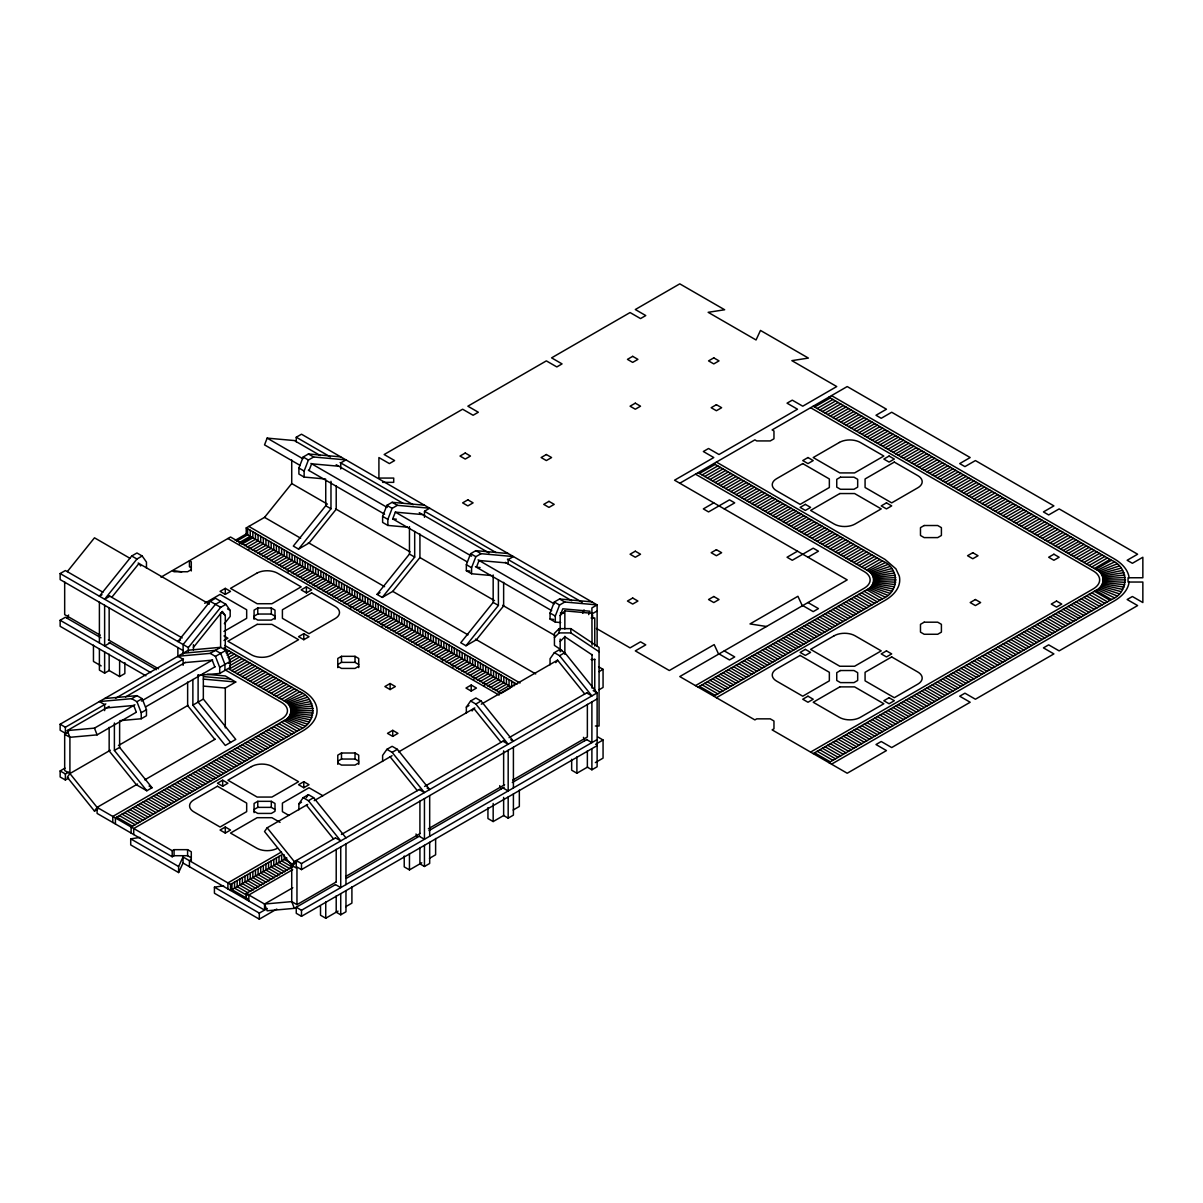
<?xml version="1.0" encoding="UTF-8"?>
<svg xmlns="http://www.w3.org/2000/svg" width="1203" height="1203" viewBox="0 0 1203 1203"><rect width="100%" height="100%" fill="white"/><g stroke="black" fill="none" stroke-linecap="round" stroke-linejoin="round"><path stroke-width="1.5" d="M244.826 660.056L229.126 669.124L284.073 700.838C293.081 704.341 293.081 717.078 284.073 720.582L115.413 817.95L115.413 823.995M223.893 647.966L299.758 691.77C317.036 698.492 317.036 722.928 299.758 729.65L131.112 827.017L131.112 833.062M698.101 472.659L866.746 570.027C875.754 573.53 875.754 586.267 866.746 589.771L698.101 687.139M713.785 463.591L882.446 560.959C899.724 567.681 899.724 592.117 882.446 598.838L713.785 696.206M813.213 406.193L1095.753 569.32C1105.407 573.079 1105.407 586.718 1095.753 590.478L813.213 753.604M828.912 397.14L1111.452 560.267C1129.376 567.23 1129.376 592.568 1111.452 599.53L828.912 762.657M1129 582.041L1128.805 583.801A51.804 29.91 0 0 1 1114.068 601.049L831.529 764.176M67.293 618.357L68.601 614.989M320.299 455.546L294.344 440.554L267.156 438.118L264.54 444.869L300.224 465.471M325.607 479.005L304.133 477.08L298.9 474.057L298.9 468.027L303.171 457.005L308.404 453.982L340.735 456.869M304.133 477.08L304.133 471.05L308.404 460.027L313.637 457.005L345.968 459.892L340.735 462.914L340.735 468.959M309.021 470.538L311.637 463.802L338.825 466.238M407.531 527.185L387.847 525.425L382.614 522.403L382.614 516.358L386.9 505.335L392.133 502.313L424.448 505.2M387.847 525.425L387.847 519.38L392.133 508.358L397.366 505.335L429.682 508.222L424.448 511.245L424.448 517.29M467.335 561.951L392.704 518.869L395.351 512.132L422.539 514.568M491.245 575.515L471.576 573.756L466.343 570.733L466.343 564.688L470.614 553.681L475.847 550.658L508.177 553.545M471.576 573.756L471.576 567.711L475.847 556.688L481.08 553.681L513.41 556.568L508.177 559.575L508.177 564.117M560.658 622.568L555.29 622.086L550.057 619.064L550.057 613.034L554.327 602.011L559.56 598.989L591.891 601.876M555.29 622.086L555.29 616.041L559.56 605.034L564.793 602.011L597.124 604.898L597.124 646.071M560.177 630.056L560.177 615.545L562.793 608.808L589.981 611.229L588.673 614.613M582.778 613.274L584.087 609.906M139.879 837.438L130.706 838.867L130.706 844.912L178.615 872.566L178.615 866.521L183.036 856.987L230.525 884.416L281.637 854.897L281.637 860.942L292.63 867.288M178.615 872.566L183.036 863.032L183.036 856.987M110.36 750.206L69.909 773.559L67.293 777.273L94.481 811.093L97.729 809.228M94.481 811.093L97.097 807.378L137.548 784.025M307.712 804.401L267.156 827.814L264.54 831.544L291.727 865.363L296.961 868.386L296.961 904.641L291.727 901.618L264.54 904.039L246.224 893.468L246.224 899.513L247.623 898.701L231.938 889.649L231.938 883.603M298.9 809.784L298.9 803.754L303.171 797.664L308.404 794.642L313.637 797.664L345.968 837.874M306.269 797.679L308.404 794.642M335.246 884.746L294.344 908.355L291.727 901.618L291.727 865.363L294.344 861.649L335.246 838.025M427.065 788.04L429.682 789.544L397.366 749.334L392.133 746.311L386.9 749.334L382.614 755.409L382.614 761.454M466.343 713.123L466.343 707.078L470.614 701.003L475.847 697.981L481.08 701.003L513.41 741.213L510.794 739.71M472.087 710.973L473.832 708.492L501.019 742.311M587.365 750.867L587.365 767.183L591.891 769.8L597.124 766.777L597.124 692.883L564.793 652.658L559.56 649.635L554.327 652.658L550.057 658.748L550.057 664.793M555.816 662.642L557.56 660.161L584.748 693.981M67.293 571.636L94.481 537.816L130.074 558.357M146.465 568.117L146.465 562.072L142.18 555.997L136.947 552.974L131.713 555.997L99.398 596.207L102.014 594.703M142.18 555.997L136.947 559.019L104.631 599.229L109.864 596.207M111.774 597.32L138.962 563.485L140.706 565.966M511.681 681.199L511.681 687.244L246.224 533.982L246.224 527.937L264.54 517.365L291.727 483.546L291.727 459.982M224.344 623.71L230.179 616.447L230.179 610.417L225.908 604.327L215.442 598.282L210.209 601.305L177.879 641.53L180.495 640.011M188.345 651.304L188.345 647.56L220.675 607.35L225.908 604.327M193.427 647.394L222.375 611.395L225.292 615.545L225.292 649.981M325.742 480.117L325.742 505.741L293.321 546.072L298.555 549.094L309.021 543.049L336.208 509.23L336.208 485.666M298.555 549.094L330.975 508.764L330.975 481.305M419.922 533.997L419.922 557.56L392.734 591.38L382.268 597.425L377.035 594.402L409.456 554.072L409.456 526.628M382.268 597.425L414.689 557.094L414.689 531.47M493.17 574.959L493.17 602.402L460.749 642.733L465.982 645.755L476.448 639.71L503.636 605.891L503.636 582.327M465.982 645.755L498.403 605.425L498.403 579.816M560.177 615.545L564.854 610.868L592.041 613.304M595.365 725.995L599.064 725.995L599.064 647.47L570.823 628.643L559.124 628.643L554.433 633.319L554.433 645.394L561.951 650.387M554.433 637.59L559.124 632.913L559.124 628.643M560.177 641.41L564.854 636.733L592.041 654.853M183.112 650.582L60.15 579.59L60.15 573.545L65.383 570.538L102.887 592.192M296.254 441.772L296.254 437.23L301.487 434.208L597.124 604.898L591.891 607.921L592.041 645.109M145.894 675.815L60.15 626.312L60.15 620.267L65.383 617.244L100.977 637.801M160.976 577.154L172.209 570.673L174.059 571.741L187.593 571.741L191.292 569.605M235.232 540.327L246.224 533.982M236.645 541.139L247.623 534.794L247.623 528.749M239.262 542.643L250.239 536.312L250.239 530.267M239.322 544.012L252.134 536.613M241.878 544.162L252.856 537.816L252.856 531.771M244.495 545.666L255.472 539.32L255.472 533.29M247.111 547.185L258.089 540.839L258.089 534.794M248.149 549.591L260.705 542.342L260.705 536.312M252.344 550.207L263.322 543.861L263.322 537.816M254.961 551.711L265.938 545.365L265.938 539.32M257.562 553.23L268.555 546.884L268.555 540.839M260.179 554.733L271.171 548.388L271.171 542.342M109.864 642.928L104.631 645.951L104.631 605.274M262.795 556.237L273.788 549.906L273.788 543.861M265.412 557.756L276.404 551.41L276.404 545.365M268.028 559.26L279.021 552.914L279.021 546.884M270.645 560.778L281.637 554.433L281.637 548.388M225.292 588.357L220.059 591.38L225.292 594.402L230.525 591.38L225.292 588.357L225.292 594.402M273.261 562.282L284.254 555.936L284.254 549.906M204.675 603.289L220.059 594.402L246.675 609.771L246.675 618.312L223.938 631.44M275.878 563.801L286.87 557.455L286.87 551.41M278.494 565.305L289.487 558.959L289.487 552.914M220.675 601.305L215.442 604.327L183.112 644.537L183.112 654.282M281.111 566.824L292.103 560.478L292.103 554.433M283.728 568.327L294.72 561.981L294.72 555.936M99.398 648.973L99.398 670.116L104.631 673.139L109.157 670.522L109.157 654.206M286.344 569.831L297.336 563.5L297.336 557.455M287.397 572.252L299.953 565.004L299.953 558.959M291.577 572.854L302.57 566.508L302.57 560.478M294.194 574.372L305.186 568.027L305.186 561.981M108.856 670.342L119.623 676.567L124.856 673.545L124.856 662.658M296.81 575.876L307.803 569.53L307.803 563.5M299.427 577.395L310.419 571.049L310.419 565.004M302.043 578.899L313.036 572.553L313.036 566.508M304.66 580.417L315.652 574.072L315.652 568.027M275.006 619.304L275.006 610.132L271.307 607.996L257.773 607.996L254.074 610.132L254.074 619.304M68.616 731.424L65.383 733.289L60.15 730.266L60.15 724.221L188.345 650.206L220.675 647.319L225.908 650.342L230.179 661.364L230.179 667.409L219.713 673.439L198.239 675.364M307.276 581.921L318.269 575.575L318.269 569.53M309.893 583.425L320.885 577.094L320.885 571.049M254.074 616.177L257.773 614.041L271.307 614.041L275.006 616.177M306.404 586.853L301.171 589.876L306.404 592.899L311.637 589.876L306.404 586.853L306.404 592.899M60.15 724.221L65.383 727.244L105.834 703.89M115.533 698.281L183.488 659.049M312.509 584.944L323.502 578.598L323.502 572.553M315.126 586.447L326.118 580.102L326.118 574.072M191.292 860.972L191.292 851.799L187.593 849.664L174.059 849.664L172.209 850.732L97.097 807.378L69.909 773.559L69.909 737.304L67.293 730.567L109.157 706.387M125.548 696.928L185.412 662.372M223.984 640.477L227.908 638.207L223.984 635.936M317.742 587.966L328.735 581.62L328.735 575.575M69.909 773.559L64.676 770.537L64.676 734.281L67.924 732.416M320.163 589.365L331.156 583.019L331.156 576.974M104.631 710.627L104.631 704.582L99.398 701.56L131.713 698.672L136.947 695.65L142.18 698.672L146.465 709.695L146.465 715.74L141.232 718.762L119.759 720.672M183.112 665.319L183.112 659.274L177.879 656.252L210.209 653.364L220.675 647.319M275.006 617.951L271.307 620.086L257.773 620.086L254.074 617.951M322.78 590.868L333.772 584.538L333.772 578.493M325.396 592.387L336.389 586.041L336.389 579.996M131.713 698.672L136.947 701.695L142.18 698.672M210.209 653.364L215.442 656.387L225.908 650.342M67.293 730.567L94.481 728.131L134.931 704.778M141.413 701.048L212.6 659.936M225.984 652.808L229.126 650.988M328.013 593.891L339.005 587.545L339.005 581.515M227.036 655.214L231.743 652.507M330.63 595.41L341.622 589.064L341.622 583.019M228.074 657.635L234.359 654.011M333.246 596.914L344.238 590.568L344.238 584.538M64.676 734.281L69.909 737.304L97.097 734.868L135.939 712.462M145.638 706.853L215.217 666.688M229.126 660.056L236.976 655.53M335.863 598.432L346.855 592.087L346.855 586.041M141.232 718.762L141.232 712.717L146.465 709.695M219.713 673.439L219.713 667.409L230.179 661.364M228.6 663.379L239.592 657.033M338.479 599.936L349.471 593.59L349.471 587.545M229.653 665.8L242.209 658.537M341.096 601.455L352.088 595.109L352.088 589.064M343.712 602.959L354.705 596.613L354.705 590.568M231.743 670.627L247.442 661.56M346.329 604.462L357.321 598.132L357.321 592.087M68.616 778.13L65.383 779.995L60.15 776.988L60.15 770.943L65.007 768.131M234.359 672.131L250.059 663.079M348.945 605.981L359.938 599.635L359.938 593.59M303.788 633.68L298.555 636.703L303.788 639.71L309.021 636.703L303.788 633.68L303.788 639.71M236.976 673.65L252.675 664.582M349.998 608.402L362.554 601.139L362.554 595.109M60.15 770.943L65.383 773.965L68.616 772.085M377.035 594.402L380.028 592.673M239.592 675.154L255.292 666.101M354.178 609.004L365.171 602.658L365.171 596.613M118.45 745.529L188.029 705.364M119.623 747.409L152.044 787.739L146.811 790.762L114.39 750.431L119.623 747.409L119.623 721.8M203.337 699.078L235.758 739.409L225.292 745.454L192.871 705.123L203.337 699.078L203.337 673.454M242.209 676.672L257.908 667.605M356.795 610.507L367.787 604.162L367.787 598.132M203.548 686.116L225.292 688.056L235.758 682.011L225.292 675.966L207.292 674.357M244.826 678.176L260.525 669.124M359.411 612.026L370.404 605.68L370.404 599.635M247.442 679.695L263.141 670.627M362.028 613.53L373.02 607.184L373.02 601.139M250.059 681.199L265.758 672.131M364.644 615.049L375.637 608.703L375.637 602.658M252.675 682.718L268.374 673.65M367.261 616.553L378.253 610.207L378.253 604.162M255.292 684.221L270.991 675.154M369.877 618.056L380.87 611.726L380.87 605.68M257.908 685.725L273.607 676.672M372.494 619.575L383.486 613.229L383.486 607.184M260.525 687.244L276.224 678.176M375.11 621.079L386.103 614.733L386.103 608.703M263.141 688.748L278.84 679.695M377.727 622.598L388.719 616.252L388.719 610.207M265.758 690.266L281.457 681.199M380.343 624.101L391.336 617.756L391.336 611.726M268.374 691.77L284.073 682.718M381.396 626.522L393.952 619.274L393.952 613.229M270.991 693.289L286.69 684.221M385.577 627.124L396.569 620.778L396.569 614.733M273.607 694.793L289.306 685.725M388.193 628.643L399.185 622.297L399.185 616.252M358.72 667.635L358.72 658.462L355.02 656.327L341.487 656.327L337.787 658.462L337.787 667.635M276.224 696.311L291.923 687.244M390.81 630.146L401.802 623.801L401.802 617.756M278.84 697.815L294.54 688.748M393.426 631.65L404.419 625.319L404.419 619.274M337.787 664.507L341.487 662.372L355.02 662.372L358.72 664.507M281.457 699.319L297.141 690.266M396.043 633.169L407.035 626.823L407.035 620.778M144.781 779.845L215.262 739.153M284.073 700.838L299.758 691.77M398.659 634.673L409.652 628.342L409.652 622.297M401.276 636.192L412.268 629.846L412.268 623.801M404.073 637.801L415.065 631.47L415.065 625.425M358.72 666.282L355.02 668.417L341.487 668.417L337.787 666.282M406.689 639.319L417.682 632.973L417.682 626.928M679.785 483.23L754.882 439.862L756.732 440.93L770.266 440.93L773.965 438.794L773.965 430.99L772.115 429.922L847.213 386.554L886.461 409.215L875.995 415.261L881.228 418.283L891.694 412.238L970.174 457.546L959.708 463.591L964.941 466.614L975.407 460.569L1053.903 505.892L1043.437 511.922L1048.67 514.944L1059.136 508.899L1137.617 554.222L1127.151 560.267L1132.384 563.29L1142.85 557.245L1142.85 577.756L1128.053 577.756L1128.053 582.041L1142.85 582.041L1142.85 602.553L1132.384 596.508L1127.151 599.53L1137.617 605.575L1059.136 650.883L1048.67 644.853L1043.437 647.876L1053.903 653.906L975.407 699.229L964.941 693.184L959.708 696.206L970.174 702.251L891.694 747.559L881.228 741.514L875.995 744.537L886.461 750.582L847.213 773.243L772.115 729.875L773.965 728.807L773.965 721.003L770.266 718.853L756.732 718.853L754.882 719.92L679.785 676.567L847.213 579.891L674.552 480.208L713.785 457.546L703.334 451.516L708.552 448.493L719.018 454.523L797.514 409.215L787.048 403.17L792.281 400.148L802.747 406.193L836.747 386.554L791.875 360.644L808.386 358.088L760.476 330.434L756.055 339.968L708.161 312.314L724.657 309.757L679.785 283.848L635.304 309.532L645.77 315.562L640.537 318.584L630.071 312.554L551.591 357.862L562.057 363.907L556.824 366.93L546.357 360.885L467.862 406.193L478.328 412.238L473.095 415.261L462.629 409.215L384.148 454.523L394.614 460.569L389.381 463.591L378.915 457.546L378.915 478.072L393.712 478.072L393.712 482.343L382.614 482.343M409.306 640.823L420.298 634.477L420.298 628.447M699.499 473.471L715.199 464.403M814.611 407.005L830.311 397.937M411.922 642.342L422.915 635.996L422.915 629.951M702.116 474.974L717.815 465.907M817.228 408.509L832.927 399.456M414.539 643.846L425.531 637.5L425.531 631.47M704.732 476.493L720.432 467.426M819.845 410.028L835.544 400.96M417.155 645.364L428.148 639.019L428.148 632.973M707.349 477.997L723.048 468.929M822.461 411.531L838.16 402.479M419.772 646.868L430.764 640.522L430.764 634.477M709.965 479.501L725.665 470.448M825.078 413.05L840.777 403.982M422.388 648.387L433.381 642.041L433.381 635.996M712.582 481.02L728.281 471.952M827.694 414.554L843.393 405.501M425.005 649.891L435.997 643.545L435.997 637.5M715.199 482.523L730.898 473.471M830.311 416.073L846.01 407.005M427.621 651.394L438.614 645.064L438.614 639.019M717.815 484.042L733.514 474.974M832.927 417.576L848.626 408.509M430.238 652.913L441.23 646.567L441.23 640.522M720.432 485.546L736.131 476.493M835.544 419.095L851.243 410.028M432.854 654.417L443.847 648.086L443.847 642.041M723.048 487.065L738.732 477.997M838.16 420.599L853.859 411.531M435.471 655.936L446.463 649.59L446.463 643.545M725.665 488.568L741.349 479.501M840.777 422.103L856.476 413.05M222.675 780.191L217.442 783.213L222.675 786.236L227.908 783.213L222.675 780.191L222.675 786.236M390.118 683.515L384.885 686.537L390.118 689.56L395.351 686.537L390.118 683.515L390.118 689.56M438.087 657.439L449.08 651.094L449.08 645.064M728.281 490.087L743.965 481.02M843.393 423.621L859.092 414.554M440.704 658.958L451.696 652.612L451.696 646.567M730.898 491.591L746.582 482.523M846.01 425.125L861.709 416.073M713.785 502.869L703.334 508.899L708.552 511.922L729.484 499.846L734.717 502.869L724.251 508.899M441.757 661.364L454.313 654.116L454.313 648.086M733.514 493.095L749.198 484.042M848.626 426.644L864.31 417.576M445.937 661.981L456.929 655.635L456.929 649.59M736.131 494.613L751.815 485.546M851.243 428.148L866.927 419.095M448.554 663.485L459.546 657.139L459.546 651.094M738.732 496.117L754.431 487.065M853.859 429.666L869.543 420.599M451.17 665.003L462.163 658.658L462.163 652.612M741.349 497.636L757.048 488.568M856.476 431.17L872.16 422.103M452.223 667.409L464.779 660.161L464.779 654.116M743.965 499.14L759.664 490.087M859.092 432.689L874.776 423.621M456.403 668.011L467.396 661.68L467.396 655.635M746.582 500.659L762.281 491.591M861.709 434.193L877.393 425.125M459.02 669.53L470.012 663.184L470.012 657.139M749.198 502.162L764.897 493.095M864.31 435.697L880.01 426.644M461.636 671.033L472.629 664.688L472.629 658.658M751.815 503.681L767.514 494.613M866.927 437.215L882.626 428.148M464.253 672.552L475.245 666.206L475.245 660.161M754.431 505.185L770.131 496.117M869.543 438.719L885.243 429.666M466.869 674.056L477.862 667.71L477.862 661.68M757.048 506.689L772.747 497.636M872.16 440.238L887.859 431.17M469.486 675.575L480.478 669.229L480.478 663.184M759.664 508.207L775.364 499.14M874.776 441.742L890.476 432.689M472.102 677.078L483.08 670.733L483.08 664.688M762.281 509.711L777.98 500.659M877.393 443.26L893.092 434.193M254.074 811.288L257.773 813.423L271.307 813.423L275.006 811.288L275.006 803.469L271.307 801.333L257.773 801.333L254.074 803.469L254.074 812.642M358.72 764.311L358.72 755.138L355.02 753.003L341.487 753.003L337.787 755.138L337.787 764.311M473.14 679.5L485.696 672.251L485.696 666.206M764.897 511.23L780.597 502.162M880.01 444.764L895.709 435.697M477.335 680.101L488.313 673.755L488.313 667.71M591.891 613.966L597.124 610.944M767.514 512.734L783.213 503.681M882.626 446.283L898.325 437.215M97.097 807.378L97.097 813.423L172.209 856.777L174.059 855.709L187.593 855.709L191.292 857.844M254.074 809.514L257.773 807.378L271.307 807.378L275.006 809.514M337.787 761.183L341.487 759.048L355.02 759.048L358.72 761.183M225.292 827.017L220.059 830.04L225.292 833.062L230.525 830.04L225.292 827.017L225.292 833.062M303.788 781.694L298.555 784.717L303.788 787.739L309.021 784.717L303.788 781.694L303.788 787.739M392.734 730.341L387.501 733.364L392.734 736.386L397.967 733.364L392.734 730.341L392.734 736.386M471.215 685.033L465.982 688.056L471.215 691.078L476.448 688.056L471.215 685.033L471.215 691.078M479.952 681.605L490.929 675.274L490.929 669.229M770.131 514.252L785.83 505.185M885.243 447.787L900.942 438.719M482.568 683.124L493.546 676.778L493.546 670.733M772.747 515.756L788.446 506.689M887.859 449.29L903.558 440.238M483.606 685.545L496.162 678.281L496.162 672.251M775.364 517.275L791.063 508.207M890.476 450.809L906.175 441.742M487.606 686.041L498.598 679.695L498.598 673.65M777.98 518.779L793.679 509.711M893.092 452.313L908.791 443.26M191.292 859.619L189.442 860.686L189.442 866.731M358.72 762.943L355.02 765.078L341.487 765.078L337.787 762.943M490.222 687.545L501.215 681.199L501.215 675.154M780.597 520.282L796.296 511.23M895.709 453.832L911.408 444.764M492.839 689.048L503.831 682.718L503.831 676.672M783.033 521.696L798.732 512.628M898.145 455.23L913.844 446.163M298.9 803.754L301.517 802.236M466.343 707.078L468.959 705.575M495.456 690.567L506.448 684.221L506.448 678.176M785.649 523.2L801.348 514.132M900.761 456.749L916.46 447.681M303.171 797.664L308.404 800.687L313.637 797.664M386.9 749.334L392.133 752.356L397.366 749.334M470.614 701.003L475.847 704.026L481.08 701.003M554.327 652.658L559.56 655.68L564.793 652.658M498.072 692.071L509.064 685.725L509.064 679.695M788.266 524.719L803.95 515.651M903.378 458.253L919.077 449.185M314.209 800.657L392.073 755.695M398.569 751.95L474.809 707.935M481.305 704.191L557.56 660.161M500.689 693.59L510.102 688.146M790.882 526.222L806.566 517.155M905.994 459.757L921.693 450.704M793.499 527.726L809.183 518.673M908.611 461.275L924.31 452.208M796.115 529.245L811.799 520.177M911.227 462.779L926.911 453.726M798.732 530.749L814.416 521.696M913.844 464.298L929.528 455.23M801.348 532.267L817.032 523.2M916.46 465.802L932.145 456.749M803.95 533.771L819.649 524.719M919.077 467.32L934.761 458.253M806.566 535.29L822.266 526.222M921.693 468.824L937.378 459.757M809.183 536.794L824.882 527.726M924.31 470.343L939.994 461.275M811.799 538.312L827.499 529.245M926.911 471.847L942.611 462.779M814.416 539.816L830.115 530.749M929.528 473.35L945.227 464.298M797.514 551.2L787.048 557.245L792.281 560.267L813.213 548.177L818.446 551.2L807.98 557.245M817.032 541.32L832.732 532.267M932.145 474.869L947.844 465.802M281.502 851.965L227.908 882.897L227.908 888.942M819.649 542.839L835.348 533.771M934.761 476.373L950.46 467.32M599.139 671.605L603.064 669.334L603.064 687.454L599.139 689.725M822.266 544.342L837.965 535.29M937.378 477.892L953.077 468.824M824.882 545.861L840.581 536.794M939.994 479.395L955.693 470.343M286.87 857.919L230.525 890.446L230.525 884.416M827.499 547.365L843.198 538.312M942.611 480.914L958.31 471.847M830.115 548.884L845.814 539.816M945.227 482.418L960.926 473.35M832.732 550.388L848.431 541.32M947.844 483.937L963.543 474.869M341.396 834.476L419.712 789.258M424.584 786.446L504.177 740.492M509.049 737.68L587.019 692.672M291.727 865.363L296.6 862.551M835.348 551.906L851.047 542.839M950.46 485.441L966.159 476.373M246.224 893.468L292.103 866.987M837.965 553.41L853.664 544.342M953.077 486.944L968.776 477.892M597.124 698.913L301.487 869.604L296.254 866.581L296.254 860.536L301.487 863.559L597.124 692.883L593.199 690.612M292.69 869.664L248.841 894.987L248.841 901.032M840.581 554.914L856.28 545.861M955.693 488.463L971.392 479.395M843.198 556.433L858.897 547.365M958.31 489.967L974.009 480.914M845.814 557.936L861.513 548.884M960.926 491.486L976.625 482.418M848.431 559.455L864.13 550.388M963.543 492.989L979.242 483.937M851.047 560.959L866.746 551.906M966.159 494.508L981.859 485.441M853.664 562.478L869.363 553.41M968.776 496.012L984.475 486.944M183.036 863.032L264.54 910.085L264.54 904.039L292.795 887.739M856.28 563.981L871.98 554.914M971.392 497.531L987.092 488.463M858.897 565.5L874.596 556.433M974.009 499.034L989.708 489.967M276.78 909.062L259.307 919.152L214.42 893.243L214.42 887.197L259.307 913.107L267.246 908.521M861.513 567.004L877.213 557.936M976.625 500.538L992.325 491.486M864.13 568.508L879.829 559.455M979.242 502.057L994.941 492.989M866.746 570.027L882.446 560.959M982.054 503.681L997.738 494.613M984.671 505.185L1000.355 496.117M296.961 904.641L335.893 882.16M345.637 876.536L420.253 833.453M428.373 828.777L504.613 784.747M512.734 780.07L587.365 736.973L587.365 704.356M987.272 506.689L1002.971 497.636M346.253 878.385L419.712 835.98M429.005 830.611L504.177 787.213M512.298 782.521L587.019 739.394M989.889 508.207L1005.588 499.14M992.505 509.711L1008.204 500.659M597.124 745.634L301.487 916.325L296.254 913.303L296.254 907.257L301.487 910.28L597.124 739.589M995.122 511.23L1010.821 502.162M695.484 685.635L864.13 588.267A20.481 11.819 0 0 0 869.949 578.357L869.438 576.838A20.481 11.819 0 0 0 864.13 571.53L695.484 474.162M595.575 744.311L603.064 739.995L603.064 758.131L595.365 762.567M997.738 512.734L1013.437 503.681M1000.355 514.252L1016.054 505.185M1002.971 515.756L1018.67 506.689M1005.588 517.275L1021.287 508.207M1008.204 518.779L1023.903 509.711M1010.821 520.282L1026.52 511.23M320.509 906.145L320.509 915.212L325.742 918.235L338.043 911.122M345.742 906.686L351.908 903.122L351.908 886.822M404.223 856.01L404.223 866.882L409.456 869.904L421.772 862.792M429.471 858.356L435.621 854.792L435.621 838.476M487.937 807.664L487.937 818.536L493.17 821.559L503.952 815.348M513.185 810.01L519.335 806.461L519.335 790.145M571.666 759.334L571.666 770.206L576.899 773.228L587.665 767.003M1013.437 521.801L1029.136 512.734M1016.054 523.305L1031.753 514.252M716.402 697.71L885.062 600.342A50.075 28.917 0 0 0 899.303 576.117L895.919 568.839L885.062 559.455L716.402 462.087M336.208 895.874L336.208 912.19L340.735 914.806L345.968 911.784L345.968 890.641M419.922 847.544L419.922 863.859L424.448 866.476L429.682 863.453L429.682 842.311M503.636 797.394L503.636 815.529L508.177 818.145L513.41 815.123L513.41 793.965M1018.67 524.824L1034.369 515.756M1021.287 526.328L1036.986 517.275M1023.903 527.846L1039.603 518.779M1026.52 529.35L1042.219 520.282M1029.136 530.869L1044.836 521.801M1031.753 532.373L1047.452 523.305M1034.369 533.876L1050.069 524.824M1036.986 535.395L1052.685 526.328M1039.603 536.899L1055.302 527.846M1042.219 538.418L1057.918 529.35M1044.836 539.921L1060.535 530.869M1047.452 541.44L1063.151 532.373M1050.069 542.944L1065.768 533.876M1052.685 544.463L1068.384 535.395M1055.302 545.967L1071.001 536.899M1057.918 547.47L1073.617 538.418M1060.535 548.989L1076.234 539.921M1063.151 550.493L1078.85 541.44M1065.572 551.906L1081.271 542.839M1068.189 553.41L1083.888 544.342M1070.805 554.914L1086.504 545.861M1073.422 556.433L1089.121 547.365M1076.038 557.936L1091.738 548.884M1078.655 559.455L1094.354 550.388M1081.271 560.959L1096.971 551.906M1083.888 562.478L1099.587 553.41M1086.504 563.981L1102.204 554.914M1089.121 565.5L1104.82 556.433M1091.738 567.004L1107.437 557.936M1094.354 568.508L1110.053 559.455M1095.753 569.32L1111.452 560.267M810.596 752.086L1093.136 588.959A22.195 12.812 0 0 0 1093.136 570.839L810.596 407.712M285.457 701.755L302.434 693.529M868.13 570.944L885.107 562.718M1097.241 570.312L1114.219 562.087M286.735 702.717L304.885 695.379M869.423 571.906L887.573 564.568M1098.625 571.335L1116.775 563.996M287.908 703.725L307.141 697.319M870.596 572.914L889.814 566.508M1099.873 572.417L1119.106 566.011M288.84 704.823L308.93 699.409M871.528 574.011L891.603 568.598M1100.865 573.59L1120.955 568.177M872.325 575.139L893.152 570.763M289.652 705.935L310.464 701.575M1101.737 574.793L1122.549 570.417M873.002 576.282L894.446 572.974M1102.459 576.026L1123.903 572.703M290.329 707.093L311.772 703.785M214.42 887.197L223.593 885.784M873.423 577.485L895.243 575.26M1102.895 577.305L1124.73 575.079M290.735 708.281L312.554 706.071M183.112 653.229L215.442 650.342L220.675 653.364L224.946 664.387L224.946 670.417M185.021 662.582L212.209 660.161L214.826 666.898M104.631 698.537L136.947 695.65M106.541 707.905L133.728 705.469L136.345 712.221M294.344 908.355L267.156 910.791L264.54 904.039M873.694 578.673L895.769 577.575M1103.196 578.598L1125.271 577.485M291.006 709.484L313.081 708.372M873.829 579.891L896.024 579.891M1103.346 579.891L1125.542 579.891M591.064 617.981L594.763 617.981L594.763 646.041M559.124 632.913L570.823 632.913L599.064 651.74M591.064 659.53L594.763 659.53M291.156 710.702L313.351 710.702M1103.196 581.199L1125.271 582.312M873.694 581.109L895.769 582.222M291.006 711.92L313.081 713.033M392.734 518.884L396.358 519.2M506.252 562.899L479.065 560.478L476.448 567.214L480.072 567.545M466.343 570.733L469.922 571.049M560.372 613.019L563.996 613.335M550.057 619.064L553.636 619.395M203.518 676.582L230.525 678.988M203.337 679.109L235.758 682.011M1102.895 582.493L1124.73 584.718M873.423 582.312L895.243 584.538M290.735 713.123L312.554 715.349M1102.459 583.771L1123.903 587.079M873.002 583.515L894.446 586.823M766.522 626.492L750.01 623.936L797.92 596.282L802.341 605.816M181.743 571.891L172.57 570.463L230.525 537.004L501.215 693.289M290.329 714.326L311.772 717.635M1101.737 585.004L1122.549 589.38M872.325 584.658L893.152 589.034M289.652 715.469L310.464 719.845M1100.865 586.207L1120.955 591.605M871.528 585.786L891.603 591.199M288.84 716.597L308.93 722.011M1099.873 587.38L1119.106 593.786M870.596 586.884L889.814 593.29M287.908 717.695L307.141 724.101M1098.625 588.462L1116.775 595.801M869.423 587.891L887.573 595.229M286.735 718.702L304.885 726.041M1097.241 589.485L1114.219 597.711M868.13 588.853L885.107 597.079M285.457 719.665L302.434 727.89M831.529 395.622L1114.068 558.748A51.804 29.91 0 0 1 1128.805 575.996L1129 577.756M1095.753 590.478L1111.452 599.53M1094.354 591.274L1110.053 600.342M1091.738 592.793L1107.437 601.861M1089.121 594.297L1104.82 603.365M1086.504 595.816L1102.204 604.868M1083.888 597.32L1099.587 606.387M1081.271 598.838L1096.971 607.891M1078.655 600.342L1094.354 609.41M1076.038 601.861L1091.738 610.913M1073.422 603.365L1089.121 612.432M1070.805 604.868L1086.504 613.936M1068.189 606.387L1083.888 615.455M1065.572 607.891L1081.271 616.959M1063.151 609.304L1078.85 618.357M1060.535 610.808L1076.234 619.876M1057.918 612.312L1073.617 621.38M1055.302 613.831L1071.001 622.898M1052.685 615.334L1068.384 624.402M1050.069 616.853L1065.768 625.906M1047.452 618.357L1063.151 627.425M1044.836 619.876L1060.535 628.928M1042.219 621.38L1057.918 630.447M1039.603 622.898L1055.302 631.951M1036.986 624.402L1052.685 633.47M1034.369 625.906L1050.069 634.973M1031.753 627.425L1047.452 636.492M1029.136 628.928L1044.836 637.996M1026.52 630.447L1042.219 639.5M1023.903 631.951L1039.603 641.019M1021.287 633.47L1036.986 642.522M1018.67 634.973L1034.369 644.041M1016.054 636.492L1031.753 645.545M1013.437 637.996L1029.136 647.064M1010.821 639.5L1026.52 648.567M1008.204 641.019L1023.903 650.086M1005.588 642.522L1021.287 651.59M1002.971 644.041L1018.67 653.094M1000.355 645.545L1016.054 654.612M997.738 647.064L1013.437 656.116M995.122 648.567L1010.821 657.635M992.505 650.086L1008.204 659.139M989.889 651.59L1005.588 660.658M987.272 653.094L1002.971 662.161M984.671 654.612L1000.355 663.68M866.746 589.771L882.446 598.838M982.054 656.116L997.738 665.184M864.13 591.274L879.829 600.342M979.242 657.74L994.941 666.808M861.513 592.793L877.213 601.861M976.625 659.244L992.325 668.312M858.897 594.297L874.596 603.365M974.009 660.763L989.708 669.83M856.28 595.816L871.98 604.868M971.392 662.267L987.092 671.334M853.664 597.32L869.363 606.387M968.776 663.785L984.475 672.838M851.047 598.838L866.746 607.891M966.159 665.289L981.859 674.357M848.431 600.342L864.13 609.41M963.543 666.808L979.242 675.86M845.814 601.861L861.513 610.913M960.926 668.312L976.625 677.379M843.198 603.365L858.897 612.432M958.31 669.83L974.009 678.883M840.581 604.868L856.28 613.936M955.693 671.334L971.392 680.402M837.965 606.387L853.664 615.455M953.077 672.838L968.776 681.906M835.348 607.891L851.047 616.959M950.46 674.357L966.159 683.424M832.732 609.41L848.431 618.462M947.844 675.86L963.543 684.928M830.115 610.913L845.814 619.981M945.227 677.379L960.926 686.432M827.499 612.432L843.198 621.485M942.611 678.883L958.31 687.951M807.98 602.553L818.446 608.598L813.213 611.62L802.747 605.575M824.882 613.936L840.581 623.004M939.994 680.402L955.693 689.454M822.266 615.455L837.965 624.507M937.378 681.906L953.077 690.973M819.649 616.959L835.348 626.026M934.761 683.424L950.46 692.477M817.032 618.462L832.732 627.53M932.145 684.928L947.844 693.996M814.416 619.981L830.115 629.049M929.528 686.432L945.227 695.499M811.799 621.485L827.499 630.552M926.911 687.951L942.611 697.018M809.183 623.004L824.882 632.056M924.31 689.454L939.994 698.522M806.566 624.507L822.266 633.575M921.693 690.973L937.378 700.026M803.95 626.026L819.649 635.079M919.077 692.477L934.761 701.544M801.348 627.53L817.032 636.598M916.46 693.996L932.145 703.048M798.732 629.049L814.416 638.101M913.844 695.499L929.528 704.567M796.115 630.552L811.799 639.62M911.227 697.018L926.911 706.071M793.499 632.056L809.183 641.124M908.611 698.522L924.31 707.59M790.882 633.575L806.566 642.643M905.994 700.026L921.693 709.093M788.266 635.079L803.95 644.146M903.378 701.544L919.077 710.612M785.649 636.598L801.348 645.65M900.761 703.048L916.46 712.116M783.033 638.101L798.732 647.169M898.145 704.567L913.844 713.635M780.597 639.5L796.296 648.567M895.709 705.966L911.408 715.033M777.98 641.019L793.679 650.086M893.092 707.484L908.791 716.537M775.364 642.522L791.063 651.59M890.476 708.988L906.175 718.056M772.747 644.041L788.446 653.094M887.859 710.492L903.558 719.559M770.131 645.545L785.83 654.612M885.243 712.011L900.942 721.078M767.514 647.064L783.213 656.116M882.626 713.514L898.325 722.582M764.897 648.567L780.597 657.635M880.01 715.033L895.709 724.086M762.281 650.086L777.98 659.139M877.393 716.537L893.092 725.604M759.664 651.59L775.364 660.658M874.776 718.056L890.476 727.108M757.048 653.094L772.747 662.161M872.16 719.559L887.859 728.627M754.431 654.612L770.131 663.68M869.543 721.078L885.243 730.131M751.815 656.116L767.514 665.184M866.927 722.582L882.626 731.65M749.198 657.635L764.897 666.688M864.31 724.086L880.01 733.153M746.582 659.139L762.281 668.206M861.709 725.604L877.393 734.672M743.965 660.658L759.664 669.71M859.092 727.108L874.776 736.176M724.251 650.883L734.717 656.928L729.484 659.951L719.018 653.906M741.349 662.161L757.048 671.229M856.476 728.627L872.16 737.68M738.732 663.68L754.431 672.733M853.859 730.131L869.543 739.198M736.131 665.184L751.815 674.251M851.243 731.65L866.927 740.702M733.514 666.688L749.198 675.755M848.626 733.153L864.31 742.221M730.898 668.206L746.582 677.274M846.01 734.672L861.709 743.725M728.281 669.71L743.965 678.778M843.393 736.176L859.092 745.243M725.665 671.229L741.349 680.281M840.777 737.68L856.476 746.747M723.048 672.733L738.732 681.8M838.16 739.198L853.859 748.266M720.432 674.251L736.131 683.304M835.544 740.702L851.243 749.77M717.815 675.755L733.514 684.823M832.927 742.221L848.626 751.274M715.199 677.274L730.898 686.327M830.311 743.725L846.01 752.792M296.254 437.23L330.374 456.929M340.118 462.553L413.215 504.764M424.584 511.32L496.057 552.583M507.425 559.154L582.147 602.297M712.582 678.778L728.281 687.845M827.694 745.243L843.393 754.296M709.965 680.281L725.665 689.349M825.078 746.747L840.777 755.815M336.208 464.719L403.035 503.305M419.261 512.673L489.019 552.944M505.245 562.312L571.771 600.718M707.349 681.8L723.048 690.868M822.461 748.266L838.16 757.319M308.404 453.982L313.637 457.005M392.133 502.313L397.366 505.335M475.847 550.658L481.08 553.681M559.56 598.989L564.793 602.011M704.732 683.304L720.432 692.372M819.845 749.77L835.544 758.837M702.116 684.823L717.815 693.89M817.228 751.274L832.927 760.341M303.171 457.005L308.404 460.027M386.9 505.335L392.133 508.358M470.614 553.681L475.847 556.688M554.327 602.011L559.56 605.034M699.499 686.327L715.199 695.394M814.611 752.792L830.311 761.86M267.156 438.118L302.84 458.734M310.96 463.411L387.216 507.44M395.321 512.117L471.576 556.147M478.057 559.891L554.312 603.906M596.432 628.447L630.071 647.876L640.537 641.831L645.77 644.853L635.304 650.883L669.319 670.522L714.191 644.613L718.612 654.146M308.344 470.162L384.599 514.177M475.441 566.628L551.696 610.658M298.9 468.027L304.133 471.05M382.614 516.358L387.847 519.38M466.343 564.688L471.576 567.711M550.057 613.034L555.29 616.041M291.727 483.546L327.427 504.147M335.532 508.839L410.163 551.921M419.892 557.545L494.523 600.628M502.628 605.304L554.553 635.289M325.742 505.741L330.975 508.764M409.456 554.072L414.689 557.094M493.17 602.402L498.403 605.425M598.568 666.748L603.064 669.334M586.658 692.883L591.891 695.905L559.56 655.68M264.54 517.365L300.645 538.207M308.344 542.658L384.599 586.688M392.704 591.365L468.012 634.853M475.441 639.139L535.711 673.936M248.841 526.433L520.027 683.003M246.224 527.937L516.914 684.221M597.831 736.973L603.064 739.995M586.658 739.589L591.891 742.612L591.891 701.935M227.908 538.523L499.095 695.078M502.944 741.213L508.177 744.236L475.847 704.026M191.292 567.846L189.442 566.778L189.442 560.733L191.292 561.801L191.292 570.959M227.562 608.898L230.179 610.417M131.713 555.997L136.947 559.019M210.209 601.305L220.675 607.35M138.165 563.034L209.352 604.132M502.944 787.935L508.177 790.957L508.177 750.281M224.766 645.455L302.374 690.266C308.765 694.026 314.765 699.499 316.615 706.928A50.075 28.917 0 0 1 302.374 731.153L133.728 828.521L133.728 834.566M109.067 595.756L182.164 637.951M60.15 573.545L188.345 647.56M224.961 669.74L281.457 702.341A20.481 11.819 0 0 1 286.75 707.65L287.276 709.168A20.481 11.819 0 0 1 281.457 719.063L112.796 816.446L112.796 822.476M419.215 789.544L424.448 792.566L392.133 752.356M284.073 720.582L299.758 729.65M281.457 722.086L297.141 731.153M278.84 723.604L294.54 732.657M276.224 725.108L291.923 734.176M273.607 726.627L289.306 735.68M270.991 728.131L286.69 737.198M268.374 729.65L284.073 738.702M100.27 635.184L64.676 614.628L64.676 582.011M108.36 639.846L158.525 668.808M265.758 731.153L281.457 740.221M109.067 642.462L156.285 669.725M263.141 732.657L278.84 741.725M260.525 734.176L276.224 743.243M60.15 620.267L150.751 672.582M257.908 735.68L273.607 744.747M255.292 737.198L270.991 746.251M252.675 738.702L268.374 747.77M419.215 836.265L424.448 839.288L424.448 798.612M250.059 740.221L265.758 749.274M247.442 741.725L263.141 750.792M244.826 743.243L260.525 752.296M242.209 744.747L257.908 753.815M101.157 665.906L93.458 661.455L93.458 645.139M239.592 746.251L255.292 755.319M322.87 795.739L309.021 787.739L282.404 803.108L282.404 811.649L288.9 815.393M236.976 747.77L252.675 756.837M234.359 749.274L250.059 758.341M231.743 750.792L247.442 759.845M229.126 752.296L244.826 761.364M226.51 753.815L242.209 762.867M223.893 755.319L239.592 764.386M221.277 756.837L236.976 765.89M218.66 758.341L234.359 767.409M216.044 759.845L231.743 768.912M213.427 761.364L229.126 770.431M210.811 762.867L226.51 771.935M208.194 764.386L223.893 773.454M335.502 837.874L340.735 840.897L308.404 800.687M205.578 765.89L221.277 774.958M202.961 767.409L218.66 776.461M200.345 768.912L216.044 777.98M197.924 770.311L213.623 779.379M195.307 771.83L211.006 780.897M280.058 822.386L271.938 817.694L257.141 817.694L230.525 833.062L256.69 848.16A14.797 8.541 0 0 0 277.622 848.16M192.691 773.334L208.39 782.401M190.074 774.852L205.773 783.905M187.457 776.356L203.157 785.424M184.841 777.875L200.54 786.927M182.224 779.379L197.924 788.446M179.608 780.897L195.307 789.95M176.991 782.401L192.691 791.469M174.375 783.905L190.074 792.972M171.758 785.424L187.457 794.491M169.142 786.927L184.841 795.995M335.502 884.596L340.735 887.619L340.735 846.942M166.525 788.446L182.224 797.499M163.909 789.95L179.608 799.018M293.667 864.867L284.254 859.438L284.254 854.897M161.292 791.469L176.991 800.521M149.052 786.01L152.044 787.739M158.676 792.972L174.375 802.04M290.013 868.792L279.021 862.461L279.021 856.416M156.059 794.491L171.758 803.544M287.397 870.31L276.404 863.965L276.404 857.919M146.811 790.762L136.345 784.717L109.157 750.898L109.157 727.334M153.443 795.995L169.142 805.063M284.78 871.814L273.788 865.468L273.788 859.438M150.826 797.499L166.525 806.566M282.164 873.333L271.171 866.987L271.171 860.942M148.21 799.018L163.909 808.085M279.547 874.837L268.555 868.491L268.555 862.461M145.593 800.521L161.292 809.589M276.931 876.355L265.938 870.01L265.938 863.965M142.977 802.04L158.676 811.093M274.314 877.859L263.322 871.513L263.322 865.468M140.36 803.544L156.059 812.611M271.698 879.378L260.705 873.032L260.705 866.987M137.743 805.063L153.443 814.115M269.081 880.882L258.089 874.536L258.089 868.491M135.127 806.566L150.826 815.634M266.464 882.385L255.472 876.055L255.472 870.01M132.51 808.085L148.21 817.138M263.848 883.904L252.856 877.558L252.856 871.513M129.894 809.589L145.593 818.657M261.231 885.408L250.239 879.077L250.239 873.032M127.277 811.093L142.977 820.16M258.615 886.927L247.623 880.581L247.623 874.536M124.661 812.611L140.36 821.679M255.998 888.431L245.006 882.085L245.006 876.055M122.044 814.115L137.743 823.183M253.382 889.949L242.389 883.603L242.389 877.558M119.428 815.634L135.127 824.687M250.765 891.453L239.773 885.107L239.773 879.077M116.811 817.138L132.51 826.205M248.149 892.972L237.156 886.626L237.156 880.581M247.111 895.378L234.54 888.13L234.54 882.085M130.706 838.867L178.615 866.521M221.788 612.041L225.292 615.545M390.118 756.837L417.306 790.657M306.404 805.168L333.592 838.987M230.525 742.431L198.104 702.101L198.104 674.657M214.826 739.409L187.638 705.59L187.638 682.026M267.156 827.814L294.344 861.649M583.44 737.334L584.748 740.702M499.711 785.664L501.019 789.033M415.997 833.995L417.306 837.363M215.442 656.387L219.713 667.409M136.947 701.695L141.232 712.717M94.481 728.131L97.097 734.868M594.763 659.139L594.763 690.943M592.598 614.959L592.598 618.583M592.041 654.462L592.041 688.131M591.891 748.657L591.891 769.8M576.899 756.913L576.899 773.228M570.823 628.643L570.823 632.913M564.854 610.868L564.854 628.989M564.854 636.252L564.854 654.372M560.177 639.109L560.177 651.8M514.298 682.718L514.298 685.725M513.41 747.258L513.41 787.935M508.177 796.987L508.177 818.145M503.636 750.867L503.636 785.318M493.17 803.439L493.17 821.559M429.682 795.589L429.682 836.265M424.448 845.333L424.448 866.476M419.922 801.018L419.922 833.649M409.456 853.589L409.456 869.904M355.02 656.327L355.02 662.372M355.02 753.003L355.02 759.048M345.968 843.92L345.968 884.596M341.487 656.327L341.487 662.372M341.487 753.003L341.487 759.048M340.735 893.664L340.735 914.806M336.208 849.363L336.208 881.979M325.742 901.919L325.742 918.235M301.487 863.559L301.487 869.604M301.487 910.28L301.487 916.325M271.307 607.996L271.307 614.041M271.307 801.333L271.307 807.378M259.307 913.107L259.307 919.152M257.773 607.996L257.773 614.041M257.773 801.333L257.773 807.378M225.292 688.056L225.292 727.92M220.615 612.688L220.615 647.124M193.427 644.688L193.427 649.906M192.871 679.5L192.871 705.123M187.593 849.664L187.593 855.709M177.879 647.56L177.879 656.808M174.059 849.664L174.059 855.709M172.209 850.732L172.209 856.777M119.623 660.252L119.623 676.567M114.39 722.988L114.39 750.431M109.157 607.68L109.157 640.312M104.631 651.981L104.631 673.139M99.398 602.252L99.398 642.928M65.383 727.244L65.383 733.289M65.383 773.965L65.383 779.995M256.69 573.26L230.525 588.357L257.141 603.726L271.938 603.726L301.171 586.853L277.622 573.26A14.797 8.541 0 0 0 256.69 573.26M465.245 453.02L460.012 456.042L465.245 459.065L470.478 456.042L465.245 453.02M632.688 356.344L627.455 359.366L632.688 362.389L637.921 359.366L632.688 356.344M467.862 499.846L462.629 502.869L467.862 505.892L473.095 502.869L467.862 499.846M546.357 454.523L541.124 457.546L546.357 460.569L551.591 457.546L546.357 454.523M635.304 403.17L630.071 406.193L635.304 409.215L640.537 406.193L635.304 403.17M713.785 357.862L708.552 360.885L713.785 363.907L719.018 360.885L713.785 357.862M257.141 624.357L227.908 641.229L251.457 654.823A14.797 8.541 0 0 0 272.389 654.823L298.555 639.71L271.938 624.357L257.141 624.357M311.637 592.899L282.404 609.771L282.404 618.312L309.021 633.68L335.171 618.568A14.797 8.541 0 0 0 335.171 606.492L311.637 592.899M548.974 501.35L543.741 504.373L548.974 507.395L554.207 504.373L548.974 501.35M716.402 404.689L711.168 407.712L716.402 410.734L721.635 407.712L716.402 404.689M217.442 786.236L193.909 799.83A14.797 8.541 0 0 0 193.909 811.905L220.059 827.017L246.675 811.649L246.675 803.108L217.442 786.236M251.457 766.597L227.908 780.191L257.141 797.063L271.938 797.063L298.555 781.694L272.389 766.597A14.797 8.541 0 0 0 251.457 766.597M635.304 551.2L630.071 554.222L635.304 557.245L640.537 554.222L635.304 551.2M807.98 457.546L802.747 460.569L807.98 463.591L813.213 460.569L807.98 457.546M802.747 463.591L776.582 478.704A14.797 8.541 0 0 0 776.582 490.779L800.13 504.373L829.348 487.501L829.348 478.959L802.747 463.591M839.363 442.448L813.213 457.546L839.814 472.914L854.611 472.914L883.844 456.042L860.295 442.448A14.797 8.541 0 0 0 839.363 442.448M840.461 477.185L836.747 479.32L836.747 487.14L840.461 489.275L853.98 489.275L857.679 487.14L857.679 479.32L853.98 477.185L840.461 477.185M632.688 598.026L627.455 601.049L632.688 604.071L637.921 601.049L632.688 598.026M716.402 549.696L711.168 552.703L716.402 555.726L721.635 552.703L716.402 549.696M805.363 504.373L800.13 507.395L805.363 510.418L810.596 507.395L805.363 504.373M889.077 456.042L883.844 459.065L889.077 462.087L894.31 459.065L889.077 456.042M839.814 493.546L810.596 510.418L834.13 524.012A14.797 8.541 0 0 0 855.062 524.012L881.228 508.899L854.611 493.546L839.814 493.546M894.31 462.087L865.077 478.959L865.077 487.501L891.694 502.869L917.859 487.756A14.797 8.541 0 0 0 917.859 475.681L894.31 462.087M713.785 596.508L708.552 599.53L713.785 602.553L719.018 599.53L713.785 596.508M886.461 502.869L881.228 505.892L886.461 508.899L891.694 505.892L886.461 502.869M924.175 525.516L920.475 527.651L920.475 535.47L924.175 537.606L937.708 537.606L941.408 535.47L941.408 527.651L937.708 525.516L924.175 525.516M805.363 649.379L800.13 652.402L805.363 655.424L810.596 652.402L805.363 649.379M972.791 552.703L967.558 555.726L972.791 558.748L978.024 555.726L972.791 552.703M800.13 655.424L776.582 669.018A14.797 8.541 0 0 0 776.582 681.093L802.747 696.206L829.348 680.838L829.348 672.297L800.13 655.424M834.13 635.785L810.596 649.379L839.814 666.251L854.611 666.251L881.228 650.883L855.062 635.785A14.797 8.541 0 0 0 834.13 635.785M840.461 670.522L836.747 672.657L836.747 680.477L840.461 682.612L853.98 682.612L857.679 680.477L857.679 672.657L853.98 670.522L840.461 670.522M924.175 622.192L920.475 624.327L920.475 632.131L924.175 634.267L937.708 634.267L941.408 632.131L941.408 624.327L937.708 622.192L924.175 622.192M807.98 696.206L802.747 699.229L807.98 702.251L813.213 699.229L807.98 696.206M886.461 650.883L881.228 653.906L886.461 656.928L891.694 653.906L886.461 650.883M975.407 599.53L970.174 602.553L975.407 605.575L980.64 602.553L975.407 599.53M1053.903 554.222L1048.67 557.245L1053.903 560.267L1059.136 557.245L1053.903 554.222M839.814 686.883L813.213 702.251L839.363 717.349A14.797 8.541 0 0 0 860.295 717.349L883.844 703.755L854.611 686.883L839.814 686.883M891.694 656.928L865.077 672.297L865.077 680.838L894.31 697.71L917.859 684.116A14.797 8.541 0 0 0 917.859 672.041L891.694 656.928M889.077 697.71L883.844 700.732L889.077 703.755L894.31 700.732L889.077 697.71M1056.52 601.049L1051.287 604.071L1056.52 607.079L1061.753 604.071L1056.52 601.049"/></g></svg>
